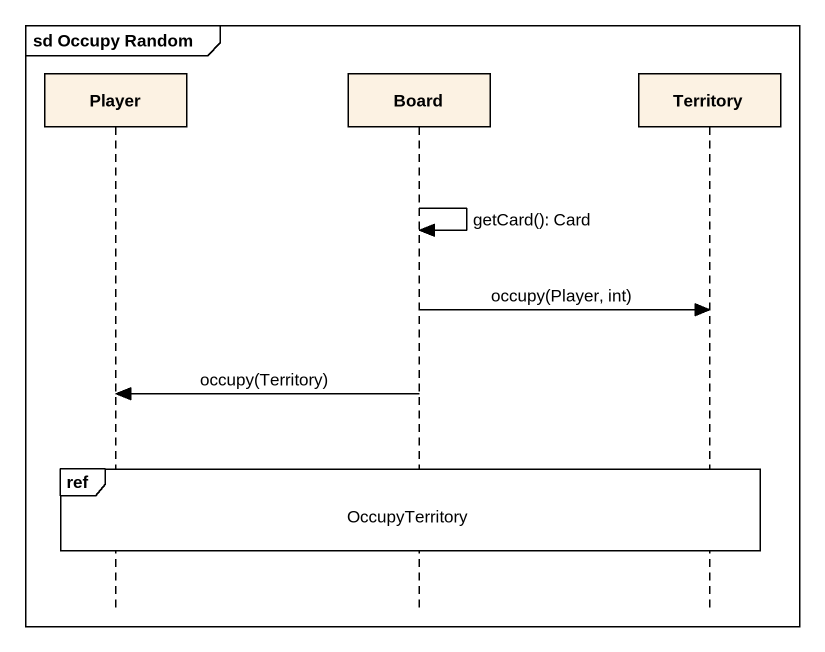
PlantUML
@startuml
mainframe sd Occupy Random
hide footbox
participant Player
participant Board
participant Territory

Board -> Board : getCard(): Card
Board -> Territory : occupy(Player, int)
Board -> Player : occupy(Territory)
ref over Player, Board, Territory : OccupyTerritory
@enduml
